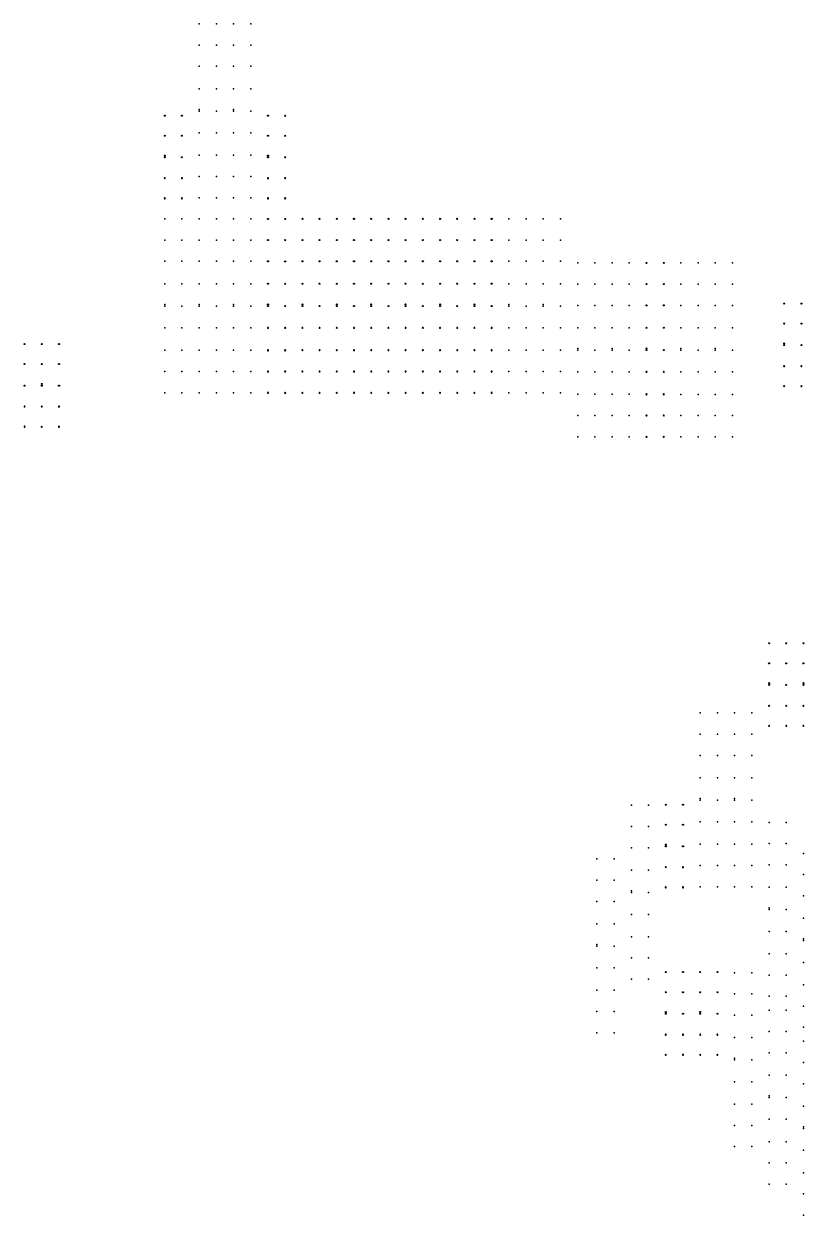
# Model space of a CAD drawing. Header units: millimetres. Extents: x 472828 to 475087, y 4317878 to 4319084.
# Drawn here: x 473681.3 to 473953.5, y 4318124.6 to 4318539.7 of the extents above; entities that cross this region are included whole.
import ezdxf

# ---------------------------------------------------------------- set-up
doc = ezdxf.new("R2010")
doc.units = ezdxf.units.MM
doc.linetypes.add('CENTER2', pattern=[1.125, 0.75, -0.125, 0.125, -0.125])
for name, color, linetype in [('10_T3_EOS_PILE_CP170_2_205', 10, 'Continuous'), ('11_T3_EOS_PILE_CP170_1_255', 11, 'Continuous'), ('12_T3_EOS_PILE_CP140_205', 12, 'Continuous'), ('13_T3_EOS_PILE_HEA_MOT_170', 13, 'Continuous'), ('14_T3_EOS_PILE_CP140_195', 14, 'Continuous'), ('15_T3_EOS_PILE_IPEA_1_225', 15, 'Continuous'), ('1_T3_EOS_PILE_MOT_HEA_255', 1, 'Continuous'), ('2_T3_EOS_PILE_HEA_255', 2, 'Continuous'), ('3_T3_EOS_PILE_IPEA_1_255', 3, 'Continuous'), ('4_T3_EOS_PILE_IPEA_2_235', 4, 'Continuous'), ('5_T3_EOS_PILE_HEA_MOT_190', 5, 'Continuous'), ('8_T3_EOS_PILE_CP170_1_220', 8, 'Continuous')]:
    doc.layers.add(name, color=color, linetype=linetype)

# ---------------------------------------------------------------- blocks, each defined once
blk = doc.blocks.new('*U3')
at = {"color": 0, "linetype": 'CENTER2', "transparency": 16777216}
for p, q in [((-183, 0), (-36, 0)), ((0, 36), (0, 183)), ((36, 0), (183, 0)), ((0, -183), (0, -36))]:
    blk.add_line(p, q, dxfattribs=at)
at = {"color": 0, "linetype": 'Continuous', "transparency": 16777216}
for p, q in [((-18, 0), (18, 0)), ((0, -18), (0, 18))]:
    blk.add_line(p, q, dxfattribs=at)
blk = doc.blocks.new('A$C6274595C')
at = {"color": 0}
blk.add_circle((0, 0), 179, dxfattribs=at)
at = {"color": 0, "linetype": 'CENTER2', "rotation": 45}
blk.add_blockref('*U3', (0, 0), dxfattribs=at)
blk = doc.blocks.new('*U5')
at = {"color": 0, "linetype": 'CENTER2', "transparency": 16777216}
for p, q in [((-183, 0), (-36, 0)), ((0, 36), (0, 183)), ((36, 0), (183, 0)), ((0, -183), (0, -36))]:
    blk.add_line(p, q, dxfattribs=at)
at = {"color": 0, "linetype": 'Continuous', "transparency": 16777216}
for p, q in [((-18, 0), (18, 0)), ((0, -18), (0, 18))]:
    blk.add_line(p, q, dxfattribs=at)
blk = doc.blocks.new('b-p')
at = {"color": 5}
blk.add_circle((0, 0), 179, dxfattribs=at)
at = {"color": 5, "linetype": 'CENTER2', "rotation": 45}
blk.add_blockref('*U5', (0, 0), dxfattribs=at)
blk = doc.blocks.new('*U7')
at = {"color": 0, "linetype": 'CENTER2', "transparency": 16777216}
for p, q in [((-183, 0), (-36, 0)), ((0, 36), (0, 183)), ((36, 0), (183, 0)), ((0, -183), (0, -36))]:
    blk.add_line(p, q, dxfattribs=at)
at = {"color": 0, "linetype": 'Continuous', "transparency": 16777216}
for p, q in [((-18, 0), (18, 0)), ((0, -18), (0, 18))]:
    blk.add_line(p, q, dxfattribs=at)
blk = doc.blocks.new('PVH POST')
at = {"color": 5}
blk.add_circle((0, 0), 179, dxfattribs=at)
at = {"color": 5, "linetype": 'CENTER2', "rotation": 45}
blk.add_blockref('*U7', (0, 0), dxfattribs=at)

msp = doc.modelspace()

# ---------------------------------------------------------------- linework, layer by layer
at = {"layer": '10_T3_EOS_PILE_CP170_2_205', "extrusion": (0, 0.001408, 0.999999)}
for p in [(473850.47, 4318471.75, 0.78), (473850.47, 4318464.35, 0.79), (473760.47, 4318418.55, 0.39), (473850.47, 4318418.55, 0.85), (473760.47, 4318411.15, 0.4), (473850.47, 4318411.15, 0.86)]:
    msp.add_point(p, dxfattribs=at)
at = {"layer": '10_T3_EOS_PILE_CP170_2_205', "extrusion": (0, -0.005388, 0.999985)}
for p in [(473886.47, 4318456.41, 1.68), (473910.47, 4318456.4, 2.61), (473886.47, 4318449.01, 1.64), (473910.47, 4318449, 2.57), (473886.47, 4318403.21, 1.4), (473910.47, 4318403.2, 2.32), (473886.47, 4318395.81, 1.36), (473910.47, 4318395.8, 2.28)]:
    msp.add_point(p, dxfattribs=at)
at = {"layer": '10_T3_EOS_PILE_CP170_2_205', "extrusion": (0, 0.011108, 0.999938)}
for p in [(473748.47, 4318418.55, 0.32), (473748.47, 4318411.15, 0.4)]:
    msp.add_point(p, dxfattribs=at)
at = {"layer": '11_T3_EOS_PILE_CP170_1_255', "extrusion": (0, 0.011108, 0.999938)}
msp.add_point((473748.47, 4318441.35, 0.07), dxfattribs=at)
at = {"layer": '11_T3_EOS_PILE_CP170_1_255', "extrusion": (0, 0.001408, 0.999999)}
msp.add_point((473856.47, 4318441.35, 0.82), dxfattribs=at)
at = {"layer": '11_T3_EOS_PILE_CP170_1_255', "extrusion": (0, -0.005388, 0.999985)}
for p in [(473892.47, 4318426.01, 1.52), (473916.47, 4318426, 2.44)]:
    msp.add_point(p, dxfattribs=at)
at = {"layer": '12_T3_EOS_PILE_CP140_205', "extrusion": (0, 0.001408, 0.999999)}
for p in [(473754.47, 4318471.75, 0.31), (473754.47, 4318464.35, 0.32), (473760.47, 4318433.75, 0.37), (473760.47, 4318425.95, 0.38), (473754.47, 4318418.55, 0.39), (473754.47, 4318411.15, 0.4)]:
    msp.add_point(p, dxfattribs=at)
at = {"layer": '13_T3_EOS_PILE_HEA_MOT_170', "extrusion": (0, 0.001408, 0.999999)}
for p in [(473754.47, 4318441.95, 0.36), (473754.47, 4318441.35, 0.36)]:
    msp.add_point(p, dxfattribs=at)
at = {"layer": '14_T3_EOS_PILE_CP140_195', "extrusion": (0, 0.001408, 0.999999)}
for p in [(473760.47, 4318471.75, 0.31), (473760.47, 4318464.35, 0.32), (473760.47, 4318456.95, 0.34), (473760.47, 4318449.15, 0.35)]:
    msp.add_point(p, dxfattribs=at)
at = {"layer": '15_T3_EOS_PILE_IPEA_1_225', "extrusion": (0, 0.001408, 0.999999)}
msp.add_point((473760.47, 4318441.35, 0.36), dxfattribs=at)
at = {"layer": '1_T3_EOS_PILE_MOT_HEA_255', "extrusion": (0, -0.005388, 0.999985)}
for p in [(473748.47, 4318509.31, 0.84), (473868.47, 4318441.35, 1.06), (473880.47, 4318426.01, 1.06), (473928.47, 4318426, 2.9), (473923.19, 4318269.21, 1.09), (473935.19, 4318269.21, 1.07), (473899.19, 4318237, 0.06), (473947.2, 4318231.04, 0.14), (473887.19, 4318218.33, 0.08)]:
    msp.add_point(p, dxfattribs=at)
at = {"layer": '1_T3_EOS_PILE_MOT_HEA_255', "extrusion": (0, 0.001408, 0.999999)}
for p in [(473760.47, 4318509.31, 0.6), (473736.47, 4318441.35, 0.36), (473935.2, 4318178.67, -0.03), (473947.2, 4318165.59, -0.05)]:
    msp.add_point(p, dxfattribs=at)
at = {"layer": '2_T3_EOS_PILE_HEA_255', "extrusion": (0, -0.005388, 0.999985)}
for p in [(473748.47, 4318539.7, 1), (473748.47, 4318532.3, 0.96), (473748.47, 4318524.91, 0.92), (473748.47, 4318517.11, 0.88), (473748.47, 4318501.71, 0.79), (473748.47, 4318493.91, 0.75), (473748.47, 4318486.51, 0.71), (473748.47, 4318479.11, 0.67), (473868.47, 4318471.75, 1.22), (473868.47, 4318464.35, 1.18), (473868.47, 4318456.95, 1.14), (473880.47, 4318456.41, 1.22), (473928.47, 4318456.4, 3.07), (473868.47, 4318449.15, 1.1), (473880.47, 4318449.01, 1.18), (473928.47, 4318449, 3.03), (473880.47, 4318441.61, 1.14), (473928.47, 4318441.6, 2.99), (473868.47, 4318433.75, 1.02), (473880.47, 4318433.81, 1.1), (473928.47, 4318433.8, 2.95), (473868.47, 4318425.95, 0.98), (473868.47, 4318418.55, 0.94), (473880.47, 4318418.41, 1.02), (473928.47, 4318418.4, 2.86), (473868.47, 4318411.15, 0.9), (473880.47, 4318410.61, 0.98), (473928.47, 4318410.6, 2.82), (473880.47, 4318403.21, 0.94), (473928.47, 4318403.2, 2.78), (473880.47, 4318395.81, 0.9), (473928.47, 4318395.8, 2.74), (473923.19, 4318299.61, 1.25), (473935.19, 4318299.61, 1.23), (473923.19, 4318292.21, 1.21), (473935.19, 4318292.21, 1.19), (473923.19, 4318284.81, 1.17), (473935.19, 4318284.81, 1.15), (473923.19, 4318277.01, 1.13), (473935.19, 4318277.01, 1.11), (473899.19, 4318267.4, 0.23), (473923.19, 4318261.61, 1.05), (473935.19, 4318261.61, 1.03), (473947.2, 4318261.44, 0.31), (473899.19, 4318260, 0.19), (473899.19, 4318252.6, 0.15), (473923.19, 4318253.81, 1), (473935.19, 4318253.81, 0.98), (473947.2, 4318254.04, 0.27), (473887.19, 4318248.73, 0.25), (473899.19, 4318244.8, 0.11), (473923.19, 4318246.41, 0.96), (473935.19, 4318246.41, 0.94), (473947.2, 4318246.64, 0.23), (473887.19, 4318241.33, 0.21), (473923.19, 4318239.01, 0.92), (473935.19, 4318239.01, 0.9), (473947.2, 4318238.84, 0.18), (473887.19, 4318233.93, 0.17), (473899.19, 4318229.4, 0.02), (473887.19, 4318226.13, 0.13), (473947.2, 4318223.44, 0.1), (473899.19, 4318221.6, -0.02), (473947.2, 4318215.65, 0.06), (473899.19, 4318214.2, -0.06), (473887.19, 4318210.73, 0.04), (473899.19, 4318206.8, -0.1), (473947.2, 4318208.25, 0.02), (473887.19, 4318202.93, 0), (473947.2, 4318200.85, -0.02), (473887.19, 4318195.53, -0.04), (473887.19, 4318188.13, -0.08)]:
    msp.add_point(p, dxfattribs=at)
at = {"layer": '2_T3_EOS_PILE_HEA_255', "extrusion": (0, 0.001408, 0.999999)}
for p in [(473760.47, 4318539.71, 0.55), (473760.47, 4318532.31, 0.56), (473760.47, 4318524.91, 0.57), (473760.47, 4318517.11, 0.58), (473760.47, 4318501.71, 0.61), (473760.47, 4318493.91, 0.62), (473760.47, 4318486.51, 0.63), (473760.47, 4318479.11, 0.64), (473736.47, 4318471.75, 0.31), (473736.47, 4318464.35, 0.32), (473736.47, 4318456.95, 0.34), (473736.47, 4318449.15, 0.35), (473736.47, 4318433.75, 0.37), (473736.47, 4318425.95, 0.38), (473736.47, 4318418.55, 0.39), (473736.47, 4318411.15, 0.4), (473935.2, 4318209.07, -0.07), (473935.2, 4318201.67, -0.06), (473947.2, 4318195.99, -0.09), (473935.2, 4318194.27, -0.05), (473935.2, 4318186.47, -0.04), (473947.2, 4318188.59, -0.08), (473947.2, 4318181.19, -0.07), (473935.2, 4318171.07, -0.01), (473947.2, 4318173.39, -0.06), (473935.2, 4318163.27, 0), (473947.2, 4318157.99, -0.03), (473935.2, 4318155.87, 0.01), (473947.2, 4318150.19, -0.02), (473935.2, 4318148.47, 0.02), (473947.2, 4318142.79, -0.01), (473947.2, 4318135.39, 0)]:
    msp.add_point(p, dxfattribs=at)
at = {"layer": '3_T3_EOS_PILE_IPEA_1_255', "extrusion": (0, -0.005388, 0.999985)}
for p in [(473742.47, 4318539.7, 1), (473742.47, 4318532.3, 0.96), (473742.47, 4318524.91, 0.92), (473742.47, 4318517.11, 0.88), (473742.47, 4318501.71, 0.79), (473742.47, 4318493.91, 0.75), (473742.47, 4318486.51, 0.71), (473742.47, 4318479.11, 0.67), (473862.47, 4318471.75, 1.22), (473862.47, 4318464.35, 1.18), (473862.47, 4318456.95, 1.14), (473874.47, 4318456.41, 1.22), (473892.47, 4318456.41, 1.68), (473916.47, 4318456.4, 2.61), (473922.47, 4318456.4, 3.07), (473862.47, 4318449.15, 1.1), (473874.47, 4318449.01, 1.18), (473892.47, 4318449.01, 1.64), (473916.47, 4318449, 2.57), (473922.47, 4318449, 3.03), (473874.47, 4318441.61, 1.14), (473892.47, 4318441.61, 1.6), (473916.47, 4318441.6, 2.53), (473922.47, 4318441.6, 2.99), (473862.47, 4318433.75, 1.02), (473874.47, 4318433.81, 1.1), (473892.47, 4318433.81, 1.56), (473916.47, 4318433.8, 2.48), (473922.47, 4318433.8, 2.95), (473862.47, 4318425.95, 0.98), (473862.47, 4318418.55, 0.94), (473874.47, 4318418.41, 1.02), (473922.47, 4318418.4, 2.86), (473862.47, 4318411.15, 0.9), (473874.47, 4318410.61, 0.98), (473922.47, 4318410.6, 2.82), (473874.47, 4318403.21, 0.94), (473922.47, 4318403.2, 2.78), (473874.47, 4318395.81, 0.9), (473922.47, 4318395.8, 2.74), (473917.19, 4318299.61, 1.25), (473929.19, 4318299.61, 1.23), (473917.19, 4318292.21, 1.21), (473929.19, 4318292.21, 1.19), (473917.19, 4318284.81, 1.17), (473929.19, 4318284.81, 1.15), (473917.19, 4318277.01, 1.13), (473929.19, 4318277.01, 1.11), (473893.19, 4318267.4, 0.23), (473917.19, 4318261.61, 1.05), (473929.19, 4318261.61, 1.03), (473941.2, 4318261.44, 0.31), (473893.19, 4318260, 0.19), (473893.19, 4318252.6, 0.15), (473917.19, 4318253.81, 1), (473929.19, 4318253.81, 0.98), (473941.2, 4318254.04, 0.27), (473881.19, 4318248.73, 0.25), (473953.2, 4318250.63, 0.25), (473893.19, 4318244.8, 0.11), (473917.19, 4318246.41, 0.96), (473929.19, 4318246.41, 0.94), (473941.2, 4318246.64, 0.23), (473881.19, 4318241.33, 0.21), (473953.2, 4318243.23, 0.21), (473917.19, 4318239.01, 0.92), (473929.19, 4318239.01, 0.9), (473941.2, 4318238.84, 0.18), (473953.2, 4318235.83, 0.17), (473881.19, 4318233.93, 0.17), (473893.19, 4318229.4, 0.02), (473953.2, 4318228.03, 0.13), (473881.19, 4318226.13, 0.13), (473941.2, 4318223.44, 0.1), (473893.19, 4318221.6, -0.02), (473941.2, 4318215.65, 0.06), (473893.19, 4318214.2, -0.06), (473881.19, 4318210.73, 0.04), (473893.19, 4318206.8, -0.1), (473941.2, 4318208.25, 0.02), (473881.19, 4318202.93, 0), (473941.2, 4318200.85, -0.02), (473881.19, 4318195.53, -0.04), (473881.19, 4318188.13, -0.08), (473953.2, 4318185.18, 0.36), (473953.2, 4318177.78, 0.32), (473953.2, 4318170.38, 0.28), (473953.2, 4318162.58, 0.24), (473953.2, 4318147.18, 0.15), (473953.2, 4318139.38, 0.11), (473953.2, 4318131.98, 0.07), (473953.2, 4318124.58, 0.03)]:
    msp.add_point(p, dxfattribs=at)
at = {"layer": '3_T3_EOS_PILE_IPEA_1_255', "extrusion": (0, 0.001408, 0.999999)}
for p in [(473754.47, 4318539.71, 0.55), (473754.47, 4318532.31, 0.56), (473754.47, 4318524.91, 0.57), (473754.47, 4318517.11, 0.58), (473754.47, 4318501.71, 0.61), (473754.47, 4318493.91, 0.62), (473754.47, 4318486.51, 0.63), (473754.47, 4318479.11, 0.64), (473730.47, 4318471.75, 0.31), (473856.47, 4318471.75, 0.78), (473730.47, 4318464.35, 0.32), (473856.47, 4318464.35, 0.79), (473730.47, 4318456.95, 0.34), (473856.47, 4318456.95, 0.8), (473730.47, 4318449.15, 0.35), (473856.47, 4318449.15, 0.81), (473730.47, 4318433.75, 0.37), (473730.47, 4318425.95, 0.38), (473730.47, 4318418.55, 0.39), (473730.47, 4318411.15, 0.4), (473929.2, 4318209.07, -0.07), (473929.2, 4318201.67, -0.06), (473941.2, 4318195.99, -0.09), (473929.2, 4318194.27, -0.05), (473929.2, 4318186.47, -0.04), (473941.2, 4318188.59, -0.08), (473941.2, 4318181.19, -0.07), (473929.2, 4318171.07, -0.01), (473941.2, 4318173.39, -0.06), (473929.2, 4318163.27, 0), (473941.2, 4318157.99, -0.03), (473929.2, 4318155.87, 0.01), (473941.2, 4318150.19, -0.02), (473929.2, 4318148.47, 0.02), (473941.2, 4318142.79, -0.01), (473941.2, 4318135.39, 0)]:
    msp.add_point(p, dxfattribs=at)
at = {"layer": '3_T3_EOS_PILE_IPEA_1_255', "extrusion": (0, 0.011108, 0.999938)}
for p in [(473742.47, 4318433.75, 0.15), (473742.47, 4318425.95, 0.24), (473742.47, 4318418.55, 0.32), (473742.47, 4318411.15, 0.4)]:
    msp.add_point(p, dxfattribs=at)
at = {"layer": '4_T3_EOS_PILE_IPEA_2_235', "extrusion": (0, -0.005388, 0.999985)}
for p in [(473742.47, 4318509.91, 0.84), (473742.47, 4318509.31, 0.84), (473862.47, 4318441.95, 1.06), (473862.47, 4318441.35, 1.06), (473874.47, 4318426.61, 1.06), (473874.47, 4318426.01, 1.06), (473922.47, 4318426.6, 2.91), (473922.47, 4318426, 2.9), (473917.19, 4318269.81, 1.09), (473917.19, 4318269.21, 1.09), (473929.19, 4318269.81, 1.07), (473929.19, 4318269.21, 1.07), (473893.19, 4318237.6, 0.07), (473893.19, 4318237, 0.06), (473941.2, 4318231.65, 0.15), (473941.2, 4318231.05, 0.14), (473881.19, 4318218.93, 0.09), (473881.19, 4318218.33, 0.08), (473953.2, 4318155.38, 0.2), (473953.2, 4318154.78, 0.19)]:
    msp.add_point(p, dxfattribs=at)
at = {"layer": '4_T3_EOS_PILE_IPEA_2_235', "extrusion": (0, 0.001408, 0.999999)}
for p in [(473754.47, 4318509.91, 0.59), (473754.47, 4318509.31, 0.6), (473730.47, 4318441.95, 0.36), (473730.47, 4318441.35, 0.36), (473929.2, 4318179.27, -0.03), (473929.2, 4318178.67, -0.03), (473941.2, 4318166.19, -0.05), (473941.2, 4318165.59, -0.05)]:
    msp.add_point(p, dxfattribs=at)
at = {"layer": '5_T3_EOS_PILE_HEA_MOT_190', "extrusion": (0, 0.011108, 0.999938)}
for p in [(473742.47, 4318441.95, 0.06), (473742.47, 4318441.35, 0.07)]:
    msp.add_point(p, dxfattribs=at)
at = {"layer": '5_T3_EOS_PILE_HEA_MOT_190', "extrusion": (0, 0.001408, 0.999999)}
for p in [(473850.47, 4318441.95, 0.82), (473850.47, 4318441.35, 0.82)]:
    msp.add_point(p, dxfattribs=at)
at = {"layer": '5_T3_EOS_PILE_HEA_MOT_190', "extrusion": (0, -0.005388, 0.999985)}
for p in [(473886.47, 4318426.61, 1.52), (473886.47, 4318426.01, 1.52), (473910.47, 4318426.61, 2.45), (473910.47, 4318426.01, 2.44), (473953.2, 4318220.84, 0.09), (473953.2, 4318220.24, 0.08)]:
    msp.add_point(p, dxfattribs=at)
at = {"layer": '8_T3_EOS_PILE_CP170_1_220', "extrusion": (0, 0.011108, 0.999938)}
for p in [(473742.47, 4318471.74, -0.27), (473748.47, 4318471.74, -0.27), (473742.47, 4318464.34, -0.19), (473748.47, 4318464.34, -0.19), (473742.47, 4318456.95, -0.11), (473748.47, 4318456.95, -0.11), (473742.47, 4318449.15, -0.02), (473748.47, 4318449.15, -0.02), (473748.47, 4318433.75, 0.15), (473748.47, 4318425.95, 0.24)]:
    msp.add_point(p, dxfattribs=at)
at = {"layer": '8_T3_EOS_PILE_CP170_1_220', "extrusion": (0, 0.001408, 0.999999)}
for p in [(473754.47, 4318456.95, 0.34), (473850.47, 4318456.95, 0.8), (473754.47, 4318449.15, 0.35), (473850.47, 4318449.15, 0.81), (473754.47, 4318433.75, 0.37), (473850.47, 4318433.75, 0.83), (473856.47, 4318433.75, 0.83), (473754.47, 4318425.95, 0.38), (473850.47, 4318425.95, 0.84), (473856.47, 4318425.95, 0.84), (473856.47, 4318418.55, 0.85), (473856.47, 4318411.15, 0.86)]:
    msp.add_point(p, dxfattribs=at)
at = {"layer": '8_T3_EOS_PILE_CP170_1_220', "extrusion": (0, -0.005388, 0.999985)}
for p in [(473886.47, 4318441.61, 1.6), (473910.47, 4318441.6, 2.53), (473886.47, 4318433.81, 1.56), (473910.47, 4318433.8, 2.48), (473886.47, 4318418.41, 1.48), (473892.47, 4318418.41, 1.48), (473910.47, 4318418.4, 2.4), (473916.47, 4318418.4, 2.4), (473886.47, 4318410.61, 1.44), (473892.47, 4318410.61, 1.44), (473910.47, 4318410.6, 2.36), (473916.47, 4318410.6, 2.36), (473892.47, 4318403.21, 1.4), (473916.47, 4318403.2, 2.32), (473892.47, 4318395.81, 1.36), (473916.47, 4318395.8, 2.28), (473953.2, 4318212.64, 0.04), (473953.2, 4318204.84, 0), (473953.2, 4318197.44, -0.04), (473953.2, 4318190.04, -0.08)]:
    msp.add_point(p, dxfattribs=at)

# ---------------------------------------------------------------- block references
at = {"color": 0, "extrusion": (0, 0.021167, 0.999776), "yscale": 0.001, "zscale": 0.001}
for name, p, xscale, rotation in [('A$C6274595C', (-473730.47, -4317540.16, 91409.35), 0.001, 89.99999999999999), ('A$C6274595C', (-473736.47, -4317540.16, 91409.35), 0.001, 89.99999999999999), ('A$C6274595C', (-473766.47, -4317540.16, 91409.29), 0.001, 89.99999999999999), ('A$C6274595C', (-473772.47, -4317540.16, 91409.29), 0.001, 89.99999999999999), ('A$C6274595C', (-473730.47, -4317533.16, 91409.35), 0.001, 89.99999999999999), ('A$C6274595C', (-473736.47, -4317533.16, 91409.35), 0.001, 89.99999999999999), ('A$C6274595C', (-473766.47, -4317533.16, 91409.29), 0.001, 89.99999999999999), ('A$C6274595C', (-473772.47, -4317533.16, 91409.29), 0.001, 89.99999999999999), ('A$C6274595C', (-473730.47, -4317526.26, 91409.35), 0.001, 89.99999999999999), ('A$C6274595C', (-473730.47, -4317525.66, 91409.35), 0.001, 89.99999999999999), ('b-p', (-473736.47, -4317525.66, 91409.35), 0.001, 89.99999999999999), ('A$C6274595C', (-473766.47, -4317526.26, 91409.29), 0.001, 89.99999999999999), ('A$C6274595C', (-473766.47, -4317525.66, 91409.29), 0.001, 89.99999999999999), ('b-p', (-473772.47, -4317525.66, 91409.29), 0.001, 89.99999999999999), ('A$C6274595C', (-473730.47, -4317518.36, 91409.35), -0.001, 89.99999999999991), ('A$C6274595C', (-473736.47, -4317518.36, 91409.35), -0.001, 89.99999999999991), ('A$C6274595C', (-473766.47, -4317518.36, 91409.29), -0.001, 89.99999999999991), ('A$C6274595C', (-473772.47, -4317518.36, 91409.29), -0.001, 89.99999999999991), ('A$C6274595C', (-473730.47, -4317511.36, 91409.35), -0.001, 89.99999999999991), ('A$C6274595C', (-473736.47, -4317511.36, 91409.35), -0.001, 89.99999999999991), ('A$C6274595C', (-473766.47, -4317511.36, 91409.29), -0.001, 89.99999999999991), ('A$C6274595C', (-473772.47, -4317511.36, 91409.29), -0.001, 89.99999999999991), ('A$C6274595C', (-473946.47, -4317474.73, 91407.56), 0.001, 89.99999999999999), ('A$C6274595C', (-473952.47, -4317474.73, 91407.56), 0.001, 89.99999999999999), ('A$C6274595C', (-473946.47, -4317467.73, 91407.56), 0.001, 89.99999999999999), ('A$C6274595C', (-473952.47, -4317467.73, 91407.56), 0.001, 89.99999999999999), ('PVH POST', (-473681.59, -4317460.61, 91407.29), 0.001, 89.99999999999999), ('A$C6274595C', (-473687.59, -4317460.61, 91407.27), 0.001, 89.99999999999999), ('A$C6274595C', (-473693.59, -4317460.61, 91407.27), 0.001, 89.99999999999999), ('A$C6274595C', (-473946.47, -4317460.83, 91407.56), 0.001, 89.99999999999999), ('A$C6274595C', (-473946.47, -4317460.23, 91407.56), 0.001, 89.99999999999999), ('b-p', (-473952.47, -4317460.23, 91407.56), 0.001, 89.99999999999999), ('PVH POST', (-473681.59, -4317453.61, 91407.29), 0.001, 89.99999999999999), ('A$C6274595C', (-473687.59, -4317453.61, 91407.27), 0.001, 89.99999999999999), ('A$C6274595C', (-473693.59, -4317453.61, 91407.27), 0.001, 89.99999999999999), ('A$C6274595C', (-473946.47, -4317452.93, 91407.56), -0.001, 89.99999999999991), ('A$C6274595C', (-473952.47, -4317452.93, 91407.56), -0.001, 89.99999999999991), ('A$C6274595C', (-473687.59, -4317446.71, 91407.27), 0.001, 89.99999999999999), ('b-p', (-473681.59, -4317446.11, 91407.29), 0.001, 89.99999999999999), ('A$C6274595C', (-473687.59, -4317446.11, 91407.27), 0.001, 89.99999999999999), ('b-p', (-473693.59, -4317446.11, 91407.27), 0.001, 89.99999999999999), ('A$C6274595C', (-473946.47, -4317445.93, 91407.56), -0.001, 89.99999999999991), ('A$C6274595C', (-473952.47, -4317445.93, 91407.56), -0.001, 89.99999999999991), ('PVH POST', (-473681.59, -4317438.81, 91407.29), -0.001, 89.99999999999991), ('A$C6274595C', (-473687.59, -4317438.81, 91407.27), -0.001, 89.99999999999991), ('A$C6274595C', (-473693.59, -4317438.81, 91407.27), -0.001, 89.99999999999991), ('PVH POST', (-473681.59, -4317431.81, 91407.29), -0.001, 89.99999999999991), ('A$C6274595C', (-473687.59, -4317431.81, 91407.27), -0.001, 89.99999999999991), ('A$C6274595C', (-473693.59, -4317431.81, 91407.27), -0.001, 89.99999999999991), ('A$C6274595C', (-473941.2, -4317356.35, 91406.14), 0.001, 89.99999999999999), ('A$C6274595C', (-473947.2, -4317356.35, 91406.14), 0.001, 89.99999999999999), ('PVH POST', (-473953.2, -4317356.35, 91406.12), 0.001, 89.99999999999999), ('A$C6274595C', (-473941.2, -4317349.35, 91406.14), 0.001, 89.99999999999999), ('A$C6274595C', (-473947.2, -4317349.35, 91406.14), 0.001, 89.99999999999999), ('PVH POST', (-473953.2, -4317349.35, 91406.12), 0.001, 89.99999999999999), ('A$C6274595C', (-473941.2, -4317342.45, 91406.14), 0.001, 89.99999999999999), ('A$C6274595C', (-473941.2, -4317341.85, 91406.14), 0.001, 89.99999999999999), ('b-p', (-473947.2, -4317341.85, 91406.14), 0.001, 89.99999999999999), ('PVH POST', (-473953.2, -4317342.45, 91406.12), 0.001, 89.99999999999999), ('PVH POST', (-473953.2, -4317341.85, 91406.12), 0.001, 89.99999999999999), ('A$C6274595C', (-473941.2, -4317334.55, 91406.14), -0.001, 89.99999999999991), ('A$C6274595C', (-473947.2, -4317334.55, 91406.14), -0.001, 89.99999999999991), ('PVH POST', (-473953.2, -4317334.55, 91406.12), -0.001, 89.99999999999991), ('A$C6274595C', (-473941.2, -4317327.55, 91406.14), -0.001, 89.99999999999991), ('A$C6274595C', (-473947.2, -4317327.55, 91406.14), -0.001, 89.99999999999991), ('PVH POST', (-473953.2, -4317327.55, 91406.12), -0.001, 89.99999999999991), ('PVH POST', (-473905.19, -4317300.12, 91404.5), 0.001, 89.99999999999999), ('PVH POST', (-473911.19, -4317300.12, 91404.5), 0.001, 89.99999999999999), ('PVH POST', (-473905.19, -4317293.12, 91404.5), 0.001, 89.99999999999999), ('PVH POST', (-473911.19, -4317293.12, 91404.5), 0.001, 89.99999999999999), ('PVH POST', (-473905.19, -4317286.22, 91404.5), 0.001, 89.99999999999999), ('PVH POST', (-473905.19, -4317285.62, 91404.5), 0.001, 89.99999999999999), ('b-p', (-473911.19, -4317285.62, 91404.5), 0.001, 89.99999999999999), ('PVH POST', (-473905.19, -4317278.32, 91404.5), -0.001, 89.99999999999991), ('PVH POST', (-473911.19, -4317278.32, 91404.5), -0.001, 89.99999999999991), ('PVH POST', (-473905.19, -4317271.32, 91404.5), -0.001, 89.99999999999991), ('PVH POST', (-473911.19, -4317271.32, 91404.5), -0.001, 89.99999999999991), ('A$C6274595C', (-473905.2, -4317241.8, 91403.01), 0.001, 89.99999999999999), ('A$C6274595C', (-473911.2, -4317241.8, 91403.01), 0.001, 89.99999999999999), ('PVH POST', (-473917.2, -4317241.8, 91402.99), 0.001, 89.99999999999999), ('PVH POST', (-473923.2, -4317241.8, 91402.99), 0.001, 89.99999999999999), ('A$C6274595C', (-473905.2, -4317234.8, 91403.01), 0.001, 89.99999999999999), ('A$C6274595C', (-473911.2, -4317234.8, 91403.01), 0.001, 89.99999999999999), ('PVH POST', (-473917.2, -4317234.8, 91402.99), 0.001, 89.99999999999999), ('PVH POST', (-473923.2, -4317234.8, 91402.99), 0.001, 89.99999999999999), ('A$C6274595C', (-473905.2, -4317227.9, 91403.01), 0.001, 89.99999999999999), ('A$C6274595C', (-473905.2, -4317227.3, 91403.01), 0.001, 89.99999999999999), ('b-p', (-473911.2, -4317227.3, 91403.01), 0.001, 89.99999999999999), ('PVH POST', (-473917.2, -4317227.91, 91402.99), 0.001, 89.99999999999999), ('PVH POST', (-473917.2, -4317227.31, 91402.99), 0.001, 89.99999999999999), ('b-p', (-473923.2, -4317227.3, 91402.99), 0.001, 89.99999999999999), ('A$C6274595C', (-473905.2, -4317220, 91403.01), -0.001, 89.99999999999991), ('A$C6274595C', (-473911.2, -4317220, 91403.01), -0.001, 89.99999999999991), ('PVH POST', (-473917.2, -4317220, 91402.99), -0.001, 89.99999999999991), ('PVH POST', (-473923.2, -4317220, 91402.99), -0.001, 89.99999999999991), ('A$C6274595C', (-473905.2, -4317213, 91403.01), -0.001, 89.99999999999991), ('A$C6274595C', (-473911.2, -4317213, 91403.01), -0.001, 89.99999999999991), ('PVH POST', (-473917.2, -4317213, 91402.99), -0.001, 89.99999999999991), ('PVH POST', (-473923.2, -4317213, 91402.99), -0.001, 89.99999999999991)]:
    msp.add_blockref(name, p, dxfattribs=dict(at, xscale=xscale, rotation=rotation))
at = {"color": 0, "extrusion": (0, -0.005388, 0.999985), "yscale": 0.001, "zscale": 0.001, "rotation": 270}
for name, p, xscale in [('A$C6274595C', (473766.47, 4318409.07, -23265.89), 0.001), ('A$C6274595C', (473772.47, 4318409.07, -23265.89), 0.001), ('A$C6274595C', (473790.47, 4318409.08, -23265.43), 0.001), ('A$C6274595C', (473796.47, 4318409.08, -23265.43), 0.001), ('A$C6274595C', (473814.47, 4318409.08, -23265.43), 0.001), ('A$C6274595C', (473820.47, 4318409.08, -23265.43), 0.001), ('A$C6274595C', (473838.47, 4318409.08, -23265.43), 0.001), ('A$C6274595C', (473844.47, 4318409.08, -23265.43), 0.001), ('A$C6274595C', (473766.47, 4318401.67, -23265.89), 0.001), ('A$C6274595C', (473772.47, 4318401.67, -23265.89), 0.001), ('A$C6274595C', (473790.47, 4318401.68, -23265.43), 0.001), ('A$C6274595C', (473796.47, 4318401.68, -23265.43), 0.001), ('A$C6274595C', (473814.47, 4318401.68, -23265.43), 0.001), ('A$C6274595C', (473820.47, 4318401.68, -23265.43), 0.001), ('A$C6274595C', (473838.47, 4318401.68, -23265.43), 0.001), ('A$C6274595C', (473844.47, 4318401.68, -23265.43), 0.001), ('A$C6274595C', (473766.47, 4318394.27, -23265.89), 0.001), ('A$C6274595C', (473772.47, 4318394.27, -23265.89), 0.001), ('A$C6274595C', (473790.47, 4318394.28, -23265.43), 0.001), ('A$C6274595C', (473796.47, 4318394.28, -23265.43), 0.001), ('A$C6274595C', (473814.47, 4318394.28, -23265.43), 0.001), ('A$C6274595C', (473820.47, 4318394.28, -23265.43), 0.001), ('A$C6274595C', (473838.47, 4318394.28, -23265.43), 0.001), ('A$C6274595C', (473844.47, 4318394.28, -23265.43), 0.001), ('A$C6274595C', (473898.47, 4318393.74, -23264.43), 0.001), ('A$C6274595C', (473904.47, 4318393.74, -23264.43), 0.001), ('A$C6274595C', (473766.47, 4318386.47, -23265.89), 0.001), ('A$C6274595C', (473772.47, 4318386.47, -23265.89), 0.001), ('A$C6274595C', (473790.47, 4318386.48, -23265.43), 0.001), ('A$C6274595C', (473796.47, 4318386.48, -23265.43), 0.001), ('A$C6274595C', (473814.47, 4318386.48, -23265.43), 0.001), ('A$C6274595C', (473820.47, 4318386.48, -23265.43), 0.001), ('A$C6274595C', (473838.47, 4318386.48, -23265.43), 0.001), ('A$C6274595C', (473844.47, 4318386.48, -23265.43), 0.001), ('A$C6274595C', (473898.47, 4318386.34, -23264.43), 0.001), ('A$C6274595C', (473904.47, 4318386.34, -23264.43), 0.001), ('A$C6274595C', (473766.47, 4318379.27, -23265.89), 0.001), ('A$C6274595C', (473766.47, 4318378.67, -23265.89), 0.001), ('b-p', (473772.47, 4318378.67, -23265.89), 0.001), ('A$C6274595C', (473790.47, 4318379.28, -23265.43), 0.001), ('A$C6274595C', (473790.47, 4318378.68, -23265.43), 0.001), ('b-p', (473796.47, 4318378.68, -23265.43), 0.001), ('A$C6274595C', (473814.47, 4318379.28, -23265.43), 0.001), ('A$C6274595C', (473814.47, 4318378.68, -23265.43), 0.001), ('b-p', (473820.47, 4318378.68, -23265.43), 0.001), ('A$C6274595C', (473838.47, 4318379.28, -23265.43), 0.001), ('A$C6274595C', (473838.47, 4318378.68, -23265.43), 0.001), ('b-p', (473844.47, 4318378.68, -23265.43), 0.001), ('A$C6274595C', (473898.47, 4318378.94, -23264.43), 0.001), ('A$C6274595C', (473904.47, 4318378.94, -23264.43), 0.001), ('A$C6274595C', (473766.47, 4318371.07, -23265.89), -0.001), ('A$C6274595C', (473772.47, 4318371.07, -23265.89), -0.001), ('A$C6274595C', (473790.47, 4318371.08, -23265.43), -0.001), ('A$C6274595C', (473796.47, 4318371.08, -23265.43), -0.001), ('A$C6274595C', (473814.47, 4318371.08, -23265.43), -0.001), ('A$C6274595C', (473820.47, 4318371.08, -23265.43), -0.001), ('A$C6274595C', (473838.47, 4318371.08, -23265.43), -0.001), ('A$C6274595C', (473844.47, 4318371.08, -23265.43), -0.001), ('A$C6274595C', (473898.47, 4318371.14, -23264.43), 0.001), ('A$C6274595C', (473904.47, 4318371.14, -23264.43), 0.001), ('A$C6274595C', (473898.47, 4318363.94, -23264.43), 0.001), ('A$C6274595C', (473766.47, 4318363.27, -23265.89), -0.001), ('A$C6274595C', (473772.47, 4318363.27, -23265.89), -0.001), ('A$C6274595C', (473790.47, 4318363.28, -23265.43), -0.001), ('A$C6274595C', (473796.47, 4318363.28, -23265.43), -0.001), ('A$C6274595C', (473814.47, 4318363.28, -23265.43), -0.001), ('A$C6274595C', (473820.47, 4318363.28, -23265.43), -0.001), ('A$C6274595C', (473838.47, 4318363.28, -23265.43), -0.001), ('A$C6274595C', (473844.47, 4318363.28, -23265.43), -0.001), ('A$C6274595C', (473898.47, 4318363.34, -23264.43), 0.001), ('b-p', (473904.47, 4318363.34, -23264.43), 0.001), ('A$C6274595C', (473766.47, 4318355.87, -23265.89), -0.001), ('A$C6274595C', (473772.47, 4318355.87, -23265.89), -0.001), ('A$C6274595C', (473790.47, 4318355.88, -23265.43), -0.001), ('A$C6274595C', (473796.47, 4318355.88, -23265.43), -0.001), ('A$C6274595C', (473814.47, 4318355.88, -23265.43), -0.001), ('A$C6274595C', (473820.47, 4318355.88, -23265.43), -0.001), ('A$C6274595C', (473838.47, 4318355.88, -23265.43), -0.001), ('A$C6274595C', (473844.47, 4318355.88, -23265.43), -0.001), ('A$C6274595C', (473898.47, 4318355.74, -23264.43), -0.001), ('A$C6274595C', (473904.47, 4318355.74, -23264.43), -0.001), ('A$C6274595C', (473766.47, 4318348.47, -23265.89), -0.001), ('A$C6274595C', (473772.47, 4318348.47, -23265.89), -0.001), ('A$C6274595C', (473790.47, 4318348.48, -23265.43), -0.001), ('A$C6274595C', (473796.47, 4318348.48, -23265.43), -0.001), ('A$C6274595C', (473814.47, 4318348.48, -23265.43), -0.001), ('A$C6274595C', (473820.47, 4318348.48, -23265.43), -0.001), ('A$C6274595C', (473838.47, 4318348.48, -23265.43), -0.001), ('A$C6274595C', (473844.47, 4318348.48, -23265.43), -0.001), ('A$C6274595C', (473898.47, 4318347.94, -23264.43), -0.001), ('A$C6274595C', (473904.47, 4318347.94, -23264.43), -0.001), ('A$C6274595C', (473898.47, 4318340.54, -23264.43), -0.001), ('A$C6274595C', (473904.47, 4318340.54, -23264.43), -0.001), ('A$C6274595C', (473898.47, 4318333.14, -23264.43), -0.001), ('A$C6274595C', (473904.47, 4318333.14, -23264.43), -0.001)]:
    msp.add_blockref(name, p, dxfattribs=dict(at, xscale=xscale))
at = {"color": 0, "extrusion": (0, 0.001408, 0.999999), "yscale": 0.001, "zscale": 0.001, "rotation": 270}
for name, p, xscale in [('A$C6274595C', (473778.47, 4318467.47, 6081.34), 0.001), ('A$C6274595C', (473784.47, 4318467.47, 6081.34), 0.001), ('A$C6274595C', (473802.47, 4318467.47, 6081.34), 0.001), ('A$C6274595C', (473808.47, 4318467.47, 6081.34), 0.001), ('A$C6274595C', (473826.47, 4318467.47, 6081.34), 0.001), ('A$C6274595C', (473832.47, 4318467.47, 6081.34), 0.001), ('A$C6274595C', (473778.47, 4318460.07, 6081.34), 0.001), ('A$C6274595C', (473784.47, 4318460.07, 6081.34), 0.001), ('A$C6274595C', (473802.47, 4318460.07, 6081.34), 0.001), ('A$C6274595C', (473808.47, 4318460.07, 6081.34), 0.001), ('A$C6274595C', (473826.47, 4318460.07, 6081.34), 0.001), ('A$C6274595C', (473832.47, 4318460.07, 6081.34), 0.001), ('A$C6274595C', (473778.47, 4318452.67, 6081.34), 0.001), ('A$C6274595C', (473784.47, 4318452.67, 6081.34), 0.001), ('A$C6274595C', (473802.47, 4318452.67, 6081.34), 0.001), ('A$C6274595C', (473808.47, 4318452.67, 6081.34), 0.001), ('A$C6274595C', (473826.47, 4318452.67, 6081.34), 0.001), ('A$C6274595C', (473832.47, 4318452.67, 6081.34), 0.001), ('A$C6274595C', (473778.47, 4318444.87, 6081.34), 0.001), ('A$C6274595C', (473784.47, 4318444.87, 6081.34), 0.001), ('A$C6274595C', (473802.47, 4318444.87, 6081.34), 0.001), ('A$C6274595C', (473808.47, 4318444.87, 6081.34), 0.001), ('A$C6274595C', (473826.47, 4318444.87, 6081.34), 0.001), ('A$C6274595C', (473832.47, 4318444.87, 6081.34), 0.001), ('A$C6274595C', (473778.47, 4318437.67, 6081.34), 0.001), ('A$C6274595C', (473778.47, 4318437.07, 6081.34), 0.001), ('b-p', (473784.47, 4318437.07, 6081.34), 0.001), ('A$C6274595C', (473802.47, 4318437.67, 6081.34), 0.001), ('A$C6274595C', (473802.47, 4318437.07, 6081.34), 0.001), ('b-p', (473808.47, 4318437.07, 6081.34), 0.001), ('A$C6274595C', (473826.47, 4318437.67, 6081.34), 0.001), ('A$C6274595C', (473826.47, 4318437.07, 6081.34), 0.001), ('b-p', (473832.47, 4318437.07, 6081.34), 0.001), ('A$C6274595C', (473778.47, 4318429.47, 6081.34), -0.001), ('A$C6274595C', (473784.47, 4318429.47, 6081.34), -0.001), ('A$C6274595C', (473802.47, 4318429.47, 6081.34), -0.001), ('A$C6274595C', (473808.47, 4318429.47, 6081.34), -0.001), ('A$C6274595C', (473826.47, 4318429.47, 6081.34), -0.001), ('A$C6274595C', (473832.47, 4318429.47, 6081.34), -0.001), ('A$C6274595C', (473778.47, 4318421.67, 6081.34), -0.001), ('A$C6274595C', (473784.47, 4318421.67, 6081.34), -0.001), ('A$C6274595C', (473802.47, 4318421.67, 6081.34), -0.001), ('A$C6274595C', (473808.47, 4318421.67, 6081.34), -0.001), ('A$C6274595C', (473826.47, 4318421.67, 6081.34), -0.001), ('A$C6274595C', (473832.47, 4318421.67, 6081.34), -0.001), ('A$C6274595C', (473778.47, 4318414.27, 6081.34), -0.001), ('A$C6274595C', (473784.47, 4318414.27, 6081.34), -0.001), ('A$C6274595C', (473802.47, 4318414.27, 6081.34), -0.001), ('A$C6274595C', (473808.47, 4318414.27, 6081.34), -0.001), ('A$C6274595C', (473826.47, 4318414.27, 6081.34), -0.001), ('A$C6274595C', (473832.47, 4318414.27, 6081.34), -0.001), ('A$C6274595C', (473778.47, 4318406.87, 6081.34), -0.001), ('A$C6274595C', (473784.47, 4318406.87, 6081.34), -0.001), ('A$C6274595C', (473802.47, 4318406.87, 6081.34), -0.001), ('A$C6274595C', (473808.47, 4318406.87, 6081.34), -0.001), ('A$C6274595C', (473826.47, 4318406.87, 6081.34), -0.001), ('A$C6274595C', (473832.47, 4318406.87, 6081.34), -0.001)]:
    msp.add_blockref(name, p, dxfattribs=dict(at, xscale=xscale))

doc.saveas('drawing.dxf')
